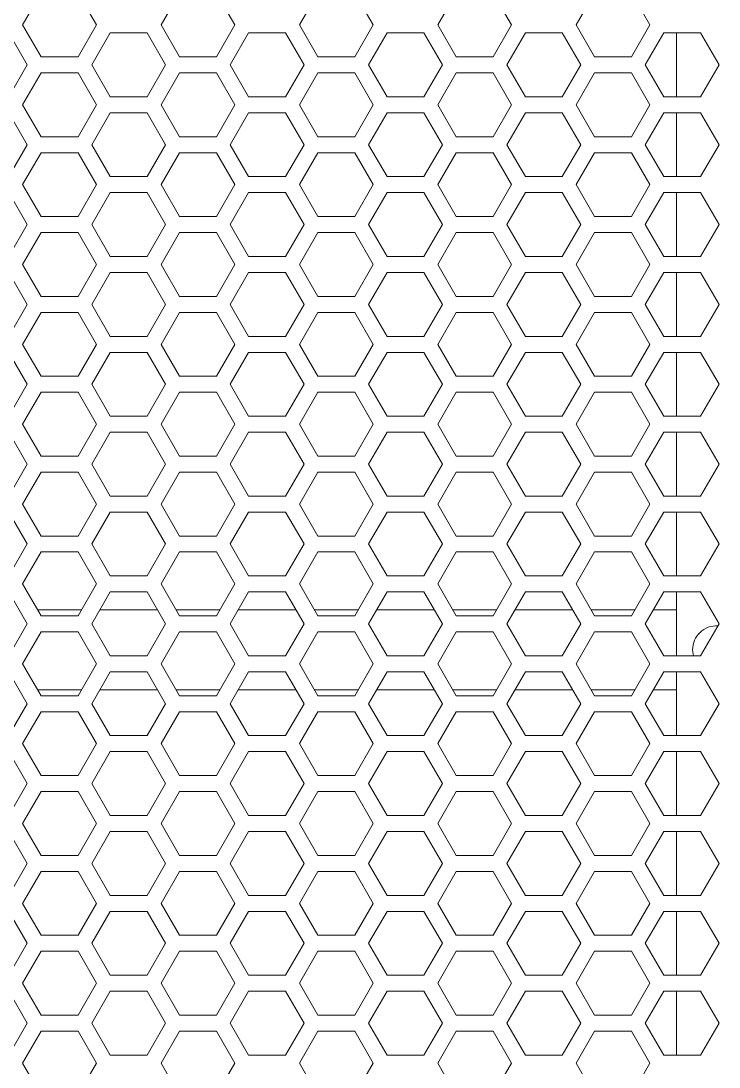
# Model space of a CAD drawing. Header units: millimetres. Extents: x 0 to 62, y -17 to 201.
# Drawn here: x 40.54 to 49.28, y 37.55 to 50.65 of the extents above; entities that cross this region are included whole.
import ezdxf

# ---------------------------------------------------------------- set-up
doc = ezdxf.new("R2010")
doc.units = ezdxf.units.MM

msp = doc.modelspace()

# ---------------------------------------------------------------- linework, layer by layer
at = {"color": 0, "lineweight": 18}
for p, q in [((40.795, 51), (40.564, 50.6)), ((41.488, 50.6), (41.257, 51)), ((42.527, 51), (42.296, 50.6)), ((43.22, 50.6), (42.989, 51)), ((44.259, 51), (44.028, 50.6)), ((44.952, 50.6), (44.721, 51)), ((45.991, 51), (45.76, 50.6)), ((46.684, 50.6), (46.453, 51)), ((47.723, 51), (47.492, 50.6)), ((48.416, 50.6), (48.185, 51)), ((40.564, 50.6), (40.795, 50.2)), ((41.257, 50.2), (41.488, 50.6)), ((42.296, 50.6), (42.527, 50.2)), ((42.989, 50.2), (43.22, 50.6)), ((44.028, 50.6), (44.259, 50.2)), ((44.721, 50.2), (44.952, 50.6)), ((45.76, 50.6), (45.991, 50.2)), ((46.453, 50.2), (46.684, 50.6)), ((47.492, 50.6), (47.723, 50.2)), ((48.185, 50.2), (48.416, 50.6)), ((40.622, 50.1), (40.391, 50.5)), ((41.661, 50.5), (41.43, 50.1)), ((42.123, 50.5), (41.661, 50.5)), ((42.354, 50.1), (42.123, 50.5)), ((43.393, 50.5), (43.162, 50.1)), ((43.855, 50.5), (43.393, 50.5)), ((44.086, 50.1), (43.855, 50.5)), ((45.125, 50.5), (44.894, 50.1)), ((45.587, 50.5), (45.125, 50.5)), ((45.818, 50.1), (45.587, 50.5)), ((46.857, 50.5), (46.626, 50.1)), ((47.319, 50.5), (46.857, 50.5)), ((47.55, 50.1), (47.319, 50.5)), ((48.589, 50.5), (48.358, 50.1)), ((49.051, 50.5), (48.589, 50.5)), ((48.75, 49.7), (48.75, 50.5)), ((49.282, 50.1), (49.051, 50.5)), ((40.795, 50.2), (41.257, 50.2)), ((42.527, 50.2), (42.989, 50.2)), ((44.259, 50.2), (44.721, 50.2)), ((45.991, 50.2), (46.453, 50.2)), ((47.723, 50.2), (48.185, 50.2)), ((40.391, 49.7), (40.622, 50.1)), ((41.43, 50.1), (41.661, 49.7)), ((42.123, 49.7), (42.354, 50.1)), ((43.162, 50.1), (43.393, 49.7)), ((43.855, 49.7), (44.086, 50.1)), ((44.894, 50.1), (45.125, 49.7)), ((45.587, 49.7), (45.818, 50.1)), ((46.626, 50.1), (46.857, 49.7)), ((47.319, 49.7), (47.55, 50.1)), ((48.358, 50.1), (48.589, 49.7)), ((49.051, 49.7), (49.282, 50.1)), ((40.795, 50), (40.564, 49.6)), ((41.257, 50), (40.795, 50)), ((41.488, 49.6), (41.257, 50)), ((42.527, 50), (42.296, 49.6)), ((42.989, 50), (42.527, 50)), ((43.22, 49.6), (42.989, 50)), ((44.259, 50), (44.028, 49.6)), ((44.721, 50), (44.259, 50)), ((44.952, 49.6), (44.721, 50)), ((45.991, 50), (45.76, 49.6)), ((46.453, 50), (45.991, 50)), ((46.684, 49.6), (46.453, 50)), ((47.723, 50), (47.492, 49.6)), ((48.185, 50), (47.723, 50)), ((48.416, 49.6), (48.185, 50)), ((41.661, 49.7), (42.123, 49.7)), ((43.393, 49.7), (43.855, 49.7)), ((45.125, 49.7), (45.587, 49.7)), ((46.857, 49.7), (47.319, 49.7)), ((48.589, 49.7), (49.051, 49.7)), ((40.564, 49.6), (40.795, 49.2)), ((41.257, 49.2), (41.488, 49.6)), ((42.296, 49.6), (42.527, 49.2)), ((42.989, 49.2), (43.22, 49.6)), ((44.028, 49.6), (44.259, 49.2)), ((44.721, 49.2), (44.952, 49.6)), ((45.76, 49.6), (45.991, 49.2)), ((46.453, 49.2), (46.684, 49.6)), ((47.492, 49.6), (47.723, 49.2)), ((48.185, 49.2), (48.416, 49.6)), ((40.622, 49.1), (40.391, 49.5)), ((41.661, 49.5), (41.43, 49.1)), ((42.123, 49.5), (41.661, 49.5)), ((42.354, 49.1), (42.123, 49.5)), ((43.393, 49.5), (43.162, 49.1)), ((43.855, 49.5), (43.393, 49.5)), ((44.086, 49.1), (43.855, 49.5)), ((45.125, 49.5), (44.894, 49.1)), ((45.587, 49.5), (45.125, 49.5)), ((45.818, 49.1), (45.587, 49.5)), ((46.857, 49.5), (46.626, 49.1)), ((47.319, 49.5), (46.857, 49.5)), ((47.55, 49.1), (47.319, 49.5)), ((48.589, 49.5), (48.358, 49.1)), ((49.051, 49.5), (48.589, 49.5)), ((48.75, 48.7), (48.75, 49.5)), ((49.282, 49.1), (49.051, 49.5)), ((40.795, 49.2), (41.257, 49.2)), ((42.527, 49.2), (42.989, 49.2)), ((44.259, 49.2), (44.721, 49.2)), ((45.991, 49.2), (46.453, 49.2)), ((47.723, 49.2), (48.185, 49.2)), ((40.391, 48.7), (40.622, 49.1)), ((40.795, 49), (40.564, 48.6)), ((41.257, 49), (40.795, 49)), ((41.488, 48.6), (41.257, 49)), ((41.43, 49.1), (41.661, 48.7)), ((42.123, 48.7), (42.354, 49.1)), ((42.527, 49), (42.296, 48.6)), ((42.989, 49), (42.527, 49)), ((43.22, 48.6), (42.989, 49)), ((43.162, 49.1), (43.393, 48.7)), ((43.855, 48.7), (44.086, 49.1)), ((44.259, 49), (44.028, 48.6)), ((44.721, 49), (44.259, 49)), ((44.952, 48.6), (44.721, 49)), ((44.894, 49.1), (45.125, 48.7)), ((45.587, 48.7), (45.818, 49.1)), ((45.991, 49), (45.76, 48.6)), ((46.453, 49), (45.991, 49)), ((46.684, 48.6), (46.453, 49)), ((46.626, 49.1), (46.857, 48.7)), ((47.319, 48.7), (47.55, 49.1)), ((47.723, 49), (47.492, 48.6)), ((48.185, 49), (47.723, 49)), ((48.416, 48.6), (48.185, 49)), ((48.358, 49.1), (48.589, 48.7)), ((49.051, 48.7), (49.282, 49.1)), ((41.661, 48.7), (42.123, 48.7)), ((43.393, 48.7), (43.855, 48.7)), ((45.125, 48.7), (45.587, 48.7)), ((46.857, 48.7), (47.319, 48.7)), ((48.589, 48.7), (49.051, 48.7)), ((40.622, 48.1), (40.391, 48.5)), ((40.564, 48.6), (40.795, 48.2)), ((41.257, 48.2), (41.488, 48.6)), ((41.661, 48.5), (41.43, 48.1)), ((42.123, 48.5), (41.661, 48.5)), ((42.354, 48.1), (42.123, 48.5)), ((42.296, 48.6), (42.527, 48.2)), ((42.989, 48.2), (43.22, 48.6)), ((43.393, 48.5), (43.162, 48.1)), ((43.855, 48.5), (43.393, 48.5)), ((44.086, 48.1), (43.855, 48.5)), ((44.028, 48.6), (44.259, 48.2)), ((44.721, 48.2), (44.952, 48.6)), ((45.125, 48.5), (44.894, 48.1)), ((45.587, 48.5), (45.125, 48.5)), ((45.818, 48.1), (45.587, 48.5)), ((45.76, 48.6), (45.991, 48.2)), ((46.453, 48.2), (46.684, 48.6)), ((46.857, 48.5), (46.626, 48.1)), ((47.319, 48.5), (46.857, 48.5)), ((47.55, 48.1), (47.319, 48.5)), ((47.492, 48.6), (47.723, 48.2)), ((48.185, 48.2), (48.416, 48.6)), ((48.589, 48.5), (48.358, 48.1)), ((49.051, 48.5), (48.589, 48.5)), ((48.75, 47.7), (48.75, 48.5)), ((49.282, 48.1), (49.051, 48.5)), ((40.391, 47.7), (40.622, 48.1)), ((40.795, 48.2), (41.257, 48.2)), ((41.43, 48.1), (41.661, 47.7)), ((42.123, 47.7), (42.354, 48.1)), ((42.527, 48.2), (42.989, 48.2)), ((43.162, 48.1), (43.393, 47.7)), ((43.855, 47.7), (44.086, 48.1)), ((44.259, 48.2), (44.721, 48.2)), ((44.894, 48.1), (45.125, 47.7)), ((45.587, 47.7), (45.818, 48.1)), ((45.991, 48.2), (46.453, 48.2)), ((46.626, 48.1), (46.857, 47.7)), ((47.319, 47.7), (47.55, 48.1)), ((47.723, 48.2), (48.185, 48.2)), ((48.358, 48.1), (48.589, 47.7)), ((49.051, 47.7), (49.282, 48.1)), ((40.795, 48), (40.564, 47.6)), ((41.257, 48), (40.795, 48)), ((41.488, 47.6), (41.257, 48)), ((42.527, 48), (42.296, 47.6)), ((42.989, 48), (42.527, 48)), ((43.22, 47.6), (42.989, 48)), ((44.259, 48), (44.028, 47.6)), ((44.721, 48), (44.259, 48)), ((44.952, 47.6), (44.721, 48)), ((45.991, 48), (45.76, 47.6)), ((46.453, 48), (45.991, 48)), ((46.684, 47.6), (46.453, 48)), ((47.723, 48), (47.492, 47.6)), ((48.185, 48), (47.723, 48)), ((48.416, 47.6), (48.185, 48)), ((41.661, 47.7), (42.123, 47.7)), ((43.393, 47.7), (43.855, 47.7)), ((45.125, 47.7), (45.587, 47.7)), ((46.857, 47.7), (47.319, 47.7)), ((48.589, 47.7), (49.051, 47.7)), ((40.564, 47.6), (40.795, 47.2)), ((41.257, 47.2), (41.488, 47.6)), ((42.296, 47.6), (42.527, 47.2)), ((42.989, 47.2), (43.22, 47.6)), ((44.028, 47.6), (44.259, 47.2)), ((44.721, 47.2), (44.952, 47.6)), ((45.76, 47.6), (45.991, 47.2)), ((46.453, 47.2), (46.684, 47.6)), ((47.492, 47.6), (47.723, 47.2)), ((48.185, 47.2), (48.416, 47.6)), ((40.622, 47.1), (40.391, 47.5)), ((41.661, 47.5), (41.43, 47.1)), ((42.123, 47.5), (41.661, 47.5)), ((42.354, 47.1), (42.123, 47.5)), ((43.393, 47.5), (43.162, 47.1)), ((43.855, 47.5), (43.393, 47.5)), ((44.086, 47.1), (43.855, 47.5)), ((45.125, 47.5), (44.894, 47.1)), ((45.587, 47.5), (45.125, 47.5)), ((45.818, 47.1), (45.587, 47.5)), ((46.857, 47.5), (46.626, 47.1)), ((47.319, 47.5), (46.857, 47.5)), ((47.55, 47.1), (47.319, 47.5)), ((48.589, 47.5), (48.358, 47.1)), ((49.051, 47.5), (48.589, 47.5)), ((48.75, 46.7), (48.75, 47.5)), ((49.282, 47.1), (49.051, 47.5)), ((40.795, 47.2), (41.257, 47.2)), ((42.527, 47.2), (42.989, 47.2)), ((44.259, 47.2), (44.721, 47.2)), ((45.991, 47.2), (46.453, 47.2)), ((47.723, 47.2), (48.185, 47.2)), ((40.391, 46.7), (40.622, 47.1)), ((41.43, 47.1), (41.661, 46.7)), ((42.123, 46.7), (42.354, 47.1)), ((43.162, 47.1), (43.393, 46.7)), ((43.855, 46.7), (44.086, 47.1)), ((44.894, 47.1), (45.125, 46.7)), ((45.587, 46.7), (45.818, 47.1)), ((46.626, 47.1), (46.857, 46.7)), ((47.319, 46.7), (47.55, 47.1)), ((48.358, 47.1), (48.589, 46.7)), ((49.051, 46.7), (49.282, 47.1)), ((40.795, 47), (40.564, 46.6)), ((41.257, 47), (40.795, 47)), ((41.488, 46.6), (41.257, 47)), ((42.527, 47), (42.296, 46.6)), ((42.989, 47), (42.527, 47)), ((43.22, 46.6), (42.989, 47)), ((44.259, 47), (44.028, 46.6)), ((44.721, 47), (44.259, 47)), ((44.952, 46.6), (44.721, 47)), ((45.991, 47), (45.76, 46.6)), ((46.453, 47), (45.991, 47)), ((46.684, 46.6), (46.453, 47)), ((47.723, 47), (47.492, 46.6)), ((48.185, 47), (47.723, 47)), ((48.416, 46.6), (48.185, 47)), ((41.661, 46.7), (42.123, 46.7)), ((43.393, 46.7), (43.855, 46.7)), ((45.125, 46.7), (45.587, 46.7)), ((46.857, 46.7), (47.319, 46.7)), ((48.589, 46.7), (49.051, 46.7)), ((40.564, 46.6), (40.795, 46.2)), ((41.257, 46.2), (41.488, 46.6)), ((42.296, 46.6), (42.527, 46.2)), ((42.989, 46.2), (43.22, 46.6)), ((44.028, 46.6), (44.259, 46.2)), ((44.721, 46.2), (44.952, 46.6)), ((45.76, 46.6), (45.991, 46.2)), ((46.453, 46.2), (46.684, 46.6)), ((47.492, 46.6), (47.723, 46.2)), ((48.185, 46.2), (48.416, 46.6)), ((40.622, 46.1), (40.391, 46.5)), ((41.661, 46.5), (41.43, 46.1)), ((42.123, 46.5), (41.661, 46.5)), ((42.354, 46.1), (42.123, 46.5)), ((43.393, 46.5), (43.162, 46.1)), ((43.855, 46.5), (43.393, 46.5)), ((44.086, 46.1), (43.855, 46.5)), ((45.125, 46.5), (44.894, 46.1)), ((45.587, 46.5), (45.125, 46.5)), ((45.818, 46.1), (45.587, 46.5)), ((46.857, 46.5), (46.626, 46.1)), ((47.319, 46.5), (46.857, 46.5)), ((47.55, 46.1), (47.319, 46.5)), ((48.589, 46.5), (48.358, 46.1)), ((49.051, 46.5), (48.589, 46.5)), ((48.75, 45.7), (48.75, 46.5)), ((49.282, 46.1), (49.051, 46.5)), ((40.795, 46.2), (41.257, 46.2)), ((42.527, 46.2), (42.989, 46.2)), ((44.259, 46.2), (44.721, 46.2)), ((45.991, 46.2), (46.453, 46.2)), ((47.723, 46.2), (48.185, 46.2)), ((40.391, 45.7), (40.622, 46.1)), ((40.795, 46), (40.564, 45.6)), ((41.257, 46), (40.795, 46)), ((41.488, 45.6), (41.257, 46)), ((41.43, 46.1), (41.661, 45.7)), ((42.123, 45.7), (42.354, 46.1)), ((42.527, 46), (42.296, 45.6)), ((42.989, 46), (42.527, 46)), ((43.22, 45.6), (42.989, 46)), ((43.162, 46.1), (43.393, 45.7)), ((43.855, 45.7), (44.086, 46.1)), ((44.259, 46), (44.028, 45.6)), ((44.721, 46), (44.259, 46)), ((44.952, 45.6), (44.721, 46)), ((44.894, 46.1), (45.125, 45.7)), ((45.587, 45.7), (45.818, 46.1)), ((45.991, 46), (45.76, 45.6)), ((46.453, 46), (45.991, 46)), ((46.684, 45.6), (46.453, 46)), ((46.626, 46.1), (46.857, 45.7)), ((47.319, 45.7), (47.55, 46.1)), ((47.723, 46), (47.492, 45.6)), ((48.185, 46), (47.723, 46)), ((48.416, 45.6), (48.185, 46)), ((48.358, 46.1), (48.589, 45.7)), ((49.051, 45.7), (49.282, 46.1)), ((40.564, 45.6), (40.795, 45.2)), ((41.257, 45.2), (41.488, 45.6)), ((41.661, 45.7), (42.123, 45.7)), ((42.296, 45.6), (42.527, 45.2)), ((42.989, 45.2), (43.22, 45.6)), ((43.393, 45.7), (43.855, 45.7)), ((44.028, 45.6), (44.259, 45.2)), ((44.721, 45.2), (44.952, 45.6)), ((45.125, 45.7), (45.587, 45.7)), ((45.76, 45.6), (45.991, 45.2)), ((46.453, 45.2), (46.684, 45.6)), ((46.857, 45.7), (47.319, 45.7)), ((47.492, 45.6), (47.723, 45.2)), ((48.185, 45.2), (48.416, 45.6)), ((48.589, 45.7), (49.051, 45.7)), ((40.622, 45.1), (40.391, 45.5)), ((41.661, 45.5), (41.43, 45.1)), ((42.123, 45.5), (41.661, 45.5)), ((42.354, 45.1), (42.123, 45.5)), ((43.393, 45.5), (43.162, 45.1)), ((43.855, 45.5), (43.393, 45.5)), ((44.086, 45.1), (43.855, 45.5)), ((45.125, 45.5), (44.894, 45.1)), ((45.587, 45.5), (45.125, 45.5)), ((45.818, 45.1), (45.587, 45.5)), ((46.857, 45.5), (46.626, 45.1)), ((47.319, 45.5), (46.857, 45.5)), ((47.55, 45.1), (47.319, 45.5)), ((48.589, 45.5), (48.358, 45.1)), ((49.051, 45.5), (48.589, 45.5)), ((48.75, 44.7), (48.75, 45.5)), ((49.282, 45.1), (49.051, 45.5)), ((40.795, 45.2), (41.257, 45.2)), ((42.527, 45.2), (42.989, 45.2)), ((44.259, 45.2), (44.721, 45.2)), ((45.991, 45.2), (46.453, 45.2)), ((47.723, 45.2), (48.185, 45.2)), ((40.391, 44.7), (40.622, 45.1)), ((41.43, 45.1), (41.661, 44.7)), ((42.123, 44.7), (42.354, 45.1)), ((43.162, 45.1), (43.393, 44.7)), ((43.855, 44.7), (44.086, 45.1)), ((44.894, 45.1), (45.125, 44.7)), ((45.587, 44.7), (45.818, 45.1)), ((46.626, 45.1), (46.857, 44.7)), ((47.319, 44.7), (47.55, 45.1)), ((48.358, 45.1), (48.589, 44.7)), ((49.051, 44.7), (49.282, 45.1)), ((40.795, 45), (40.564, 44.6)), ((41.257, 45), (40.795, 45)), ((41.488, 44.6), (41.257, 45)), ((42.527, 45), (42.296, 44.6)), ((42.989, 45), (42.527, 45)), ((43.22, 44.6), (42.989, 45)), ((44.259, 45), (44.028, 44.6)), ((44.721, 45), (44.259, 45)), ((44.952, 44.6), (44.721, 45)), ((45.991, 45), (45.76, 44.6)), ((46.453, 45), (45.991, 45)), ((46.684, 44.6), (46.453, 45)), ((47.723, 45), (47.492, 44.6)), ((48.185, 45), (47.723, 45)), ((48.416, 44.6), (48.185, 45)), ((41.661, 44.7), (42.123, 44.7)), ((43.393, 44.7), (43.855, 44.7)), ((45.125, 44.7), (45.587, 44.7)), ((46.857, 44.7), (47.319, 44.7)), ((48.589, 44.7), (49.051, 44.7)), ((40.564, 44.6), (40.795, 44.2)), ((41.257, 44.2), (41.488, 44.6)), ((42.296, 44.6), (42.527, 44.2)), ((42.989, 44.2), (43.22, 44.6)), ((44.028, 44.6), (44.259, 44.2)), ((44.721, 44.2), (44.952, 44.6)), ((45.76, 44.6), (45.991, 44.2)), ((46.453, 44.2), (46.684, 44.6)), ((47.492, 44.6), (47.723, 44.2)), ((48.185, 44.2), (48.416, 44.6)), ((40.622, 44.1), (40.391, 44.5)), ((41.661, 44.5), (41.43, 44.1)), ((42.123, 44.5), (41.661, 44.5)), ((42.354, 44.1), (42.123, 44.5)), ((43.393, 44.5), (43.162, 44.1)), ((43.855, 44.5), (43.393, 44.5)), ((44.086, 44.1), (43.855, 44.5)), ((45.125, 44.5), (44.894, 44.1)), ((45.587, 44.5), (45.125, 44.5)), ((45.818, 44.1), (45.587, 44.5)), ((46.857, 44.5), (46.626, 44.1)), ((47.319, 44.5), (46.857, 44.5)), ((47.55, 44.1), (47.319, 44.5)), ((48.589, 44.5), (48.358, 44.1)), ((49.051, 44.5), (48.589, 44.5)), ((48.75, 43.7), (48.75, 44.5)), ((49.282, 44.1), (49.051, 44.5)), ((40.795, 44.2), (41.257, 44.2)), ((42.527, 44.2), (42.989, 44.2)), ((44.259, 44.2), (44.721, 44.2)), ((45.991, 44.2), (46.453, 44.2)), ((47.723, 44.2), (48.185, 44.2)), ((40.391, 43.7), (40.622, 44.1)), ((41.43, 44.1), (41.661, 43.7)), ((42.123, 43.7), (42.354, 44.1)), ((43.162, 44.1), (43.393, 43.7)), ((43.855, 43.7), (44.086, 44.1)), ((44.894, 44.1), (45.125, 43.7)), ((45.587, 43.7), (45.818, 44.1)), ((46.626, 44.1), (46.857, 43.7)), ((47.319, 43.7), (47.55, 44.1)), ((48.358, 44.1), (48.589, 43.7)), ((49.051, 43.7), (49.282, 44.1)), ((40.795, 44), (40.564, 43.6)), ((41.257, 44), (40.795, 44)), ((41.488, 43.6), (41.257, 44)), ((42.527, 44), (42.296, 43.6)), ((42.989, 44), (42.527, 44)), ((43.22, 43.6), (42.989, 44)), ((44.259, 44), (44.028, 43.6)), ((44.721, 44), (44.259, 44)), ((44.952, 43.6), (44.721, 44)), ((45.991, 44), (45.76, 43.6)), ((46.453, 44), (45.991, 44)), ((46.684, 43.6), (46.453, 44)), ((47.723, 44), (47.492, 43.6)), ((48.185, 44), (47.723, 44)), ((48.416, 43.6), (48.185, 44)), ((41.661, 43.7), (42.123, 43.7)), ((43.393, 43.7), (43.855, 43.7)), ((45.125, 43.7), (45.587, 43.7)), ((46.857, 43.7), (47.319, 43.7)), ((48.589, 43.7), (49.051, 43.7)), ((40.622, 43.1), (40.391, 43.5)), ((40.564, 43.6), (40.795, 43.2)), ((41.257, 43.2), (41.488, 43.6)), ((41.661, 43.5), (41.43, 43.1)), ((42.123, 43.5), (41.661, 43.5)), ((42.354, 43.1), (42.123, 43.5)), ((42.296, 43.6), (42.527, 43.2)), ((42.989, 43.2), (43.22, 43.6)), ((43.393, 43.5), (43.162, 43.1)), ((43.855, 43.5), (43.393, 43.5)), ((44.086, 43.1), (43.855, 43.5)), ((44.028, 43.6), (44.259, 43.2)), ((44.721, 43.2), (44.952, 43.6)), ((45.125, 43.5), (44.894, 43.1)), ((45.587, 43.5), (45.125, 43.5)), ((45.818, 43.1), (45.587, 43.5)), ((45.76, 43.6), (45.991, 43.2)), ((46.453, 43.2), (46.684, 43.6)), ((46.857, 43.5), (46.626, 43.1)), ((47.319, 43.5), (46.857, 43.5)), ((47.55, 43.1), (47.319, 43.5)), ((47.492, 43.6), (47.723, 43.2)), ((48.185, 43.2), (48.416, 43.6)), ((48.589, 43.5), (48.358, 43.1)), ((49.051, 43.5), (48.589, 43.5)), ((48.75, 42.7), (48.75, 43.5)), ((49.282, 43.1), (49.051, 43.5)), ((40.752, 43.275), (41.3, 43.275)), ((41.531, 43.275), (42.253, 43.275)), ((42.484, 43.275), (43.032, 43.275)), ((43.263, 43.275), (43.985, 43.275)), ((44.216, 43.275), (44.764, 43.275)), ((44.995, 43.275), (45.717, 43.275)), ((45.948, 43.275), (46.496, 43.275)), ((46.727, 43.275), (47.449, 43.275)), ((47.68, 43.275), (48.228, 43.275)), ((48.459, 43.275), (48.75, 43.275)), ((40.391, 42.7), (40.622, 43.1)), ((40.795, 43.2), (41.257, 43.2)), ((41.43, 43.1), (41.661, 42.7)), ((42.123, 42.7), (42.354, 43.1)), ((42.527, 43.2), (42.989, 43.2)), ((43.162, 43.1), (43.393, 42.7)), ((43.855, 42.7), (44.086, 43.1)), ((44.259, 43.2), (44.721, 43.2)), ((44.894, 43.1), (45.125, 42.7)), ((45.587, 42.7), (45.818, 43.1)), ((45.991, 43.2), (46.453, 43.2)), ((46.626, 43.1), (46.857, 42.7)), ((47.319, 42.7), (47.55, 43.1)), ((47.723, 43.2), (48.185, 43.2)), ((48.358, 43.1), (48.589, 42.7)), ((49.051, 42.7), (49.282, 43.1)), ((40.795, 43), (40.564, 42.6)), ((41.257, 43), (40.795, 43)), ((41.488, 42.6), (41.257, 43)), ((42.527, 43), (42.296, 42.6)), ((42.989, 43), (42.527, 43)), ((43.22, 42.6), (42.989, 43)), ((44.259, 43), (44.028, 42.6)), ((44.721, 43), (44.259, 43)), ((44.952, 42.6), (44.721, 43)), ((45.991, 43), (45.76, 42.6)), ((46.453, 43), (45.991, 43)), ((46.684, 42.6), (46.453, 43)), ((47.723, 43), (47.492, 42.6)), ((48.185, 43), (47.723, 43)), ((48.416, 42.6), (48.185, 43)), ((48.95, 42.775), (48.96, 42.7)), ((40.564, 42.6), (40.795, 42.2)), ((41.257, 42.2), (41.488, 42.6)), ((41.661, 42.7), (42.123, 42.7)), ((42.296, 42.6), (42.527, 42.2)), ((42.989, 42.2), (43.22, 42.6)), ((43.393, 42.7), (43.855, 42.7)), ((44.028, 42.6), (44.259, 42.2)), ((44.721, 42.2), (44.952, 42.6)), ((45.125, 42.7), (45.587, 42.7)), ((45.76, 42.6), (45.991, 42.2)), ((46.453, 42.2), (46.684, 42.6)), ((46.857, 42.7), (47.319, 42.7)), ((47.492, 42.6), (47.723, 42.2)), ((48.185, 42.2), (48.416, 42.6)), ((48.589, 42.7), (49.051, 42.7)), ((40.622, 42.1), (40.391, 42.5)), ((41.661, 42.5), (41.43, 42.1)), ((42.123, 42.5), (41.661, 42.5)), ((42.354, 42.1), (42.123, 42.5)), ((43.393, 42.5), (43.162, 42.1)), ((43.855, 42.5), (43.393, 42.5)), ((44.086, 42.1), (43.855, 42.5)), ((45.125, 42.5), (44.894, 42.1)), ((45.587, 42.5), (45.125, 42.5)), ((45.818, 42.1), (45.587, 42.5)), ((46.857, 42.5), (46.626, 42.1)), ((47.319, 42.5), (46.857, 42.5)), ((47.55, 42.1), (47.319, 42.5)), ((48.589, 42.5), (48.358, 42.1)), ((49.051, 42.5), (48.589, 42.5)), ((48.75, 41.7), (48.75, 42.5)), ((49.282, 42.1), (49.051, 42.5)), ((41.3, 42.275), (40.752, 42.275)), ((40.795, 42.2), (41.257, 42.2)), ((42.253, 42.275), (41.531, 42.275)), ((43.032, 42.275), (42.484, 42.275)), ((42.527, 42.2), (42.989, 42.2)), ((43.985, 42.275), (43.263, 42.275)), ((44.764, 42.275), (44.216, 42.275)), ((44.259, 42.2), (44.721, 42.2)), ((45.717, 42.275), (44.995, 42.275)), ((46.496, 42.275), (45.948, 42.275)), ((45.991, 42.2), (46.453, 42.2)), ((47.449, 42.275), (46.727, 42.275)), ((48.228, 42.275), (47.68, 42.275)), ((47.723, 42.2), (48.185, 42.2)), ((48.75, 42.275), (48.459, 42.275)), ((40.391, 41.7), (40.622, 42.1)), ((41.43, 42.1), (41.661, 41.7)), ((42.123, 41.7), (42.354, 42.1)), ((43.162, 42.1), (43.393, 41.7)), ((43.855, 41.7), (44.086, 42.1)), ((44.894, 42.1), (45.125, 41.7)), ((45.587, 41.7), (45.818, 42.1)), ((46.626, 42.1), (46.857, 41.7)), ((47.319, 41.7), (47.55, 42.1)), ((48.358, 42.1), (48.589, 41.7)), ((49.051, 41.7), (49.282, 42.1)), ((40.795, 42), (40.564, 41.6)), ((41.257, 42), (40.795, 42)), ((41.488, 41.6), (41.257, 42)), ((42.527, 42), (42.296, 41.6)), ((42.989, 42), (42.527, 42)), ((43.22, 41.6), (42.989, 42)), ((44.259, 42), (44.028, 41.6)), ((44.721, 42), (44.259, 42)), ((44.952, 41.6), (44.721, 42)), ((45.991, 42), (45.76, 41.6)), ((46.453, 42), (45.991, 42)), ((46.684, 41.6), (46.453, 42)), ((47.723, 42), (47.492, 41.6)), ((48.185, 42), (47.723, 42)), ((48.416, 41.6), (48.185, 42)), ((41.661, 41.7), (42.123, 41.7)), ((43.393, 41.7), (43.855, 41.7)), ((45.125, 41.7), (45.587, 41.7)), ((46.857, 41.7), (47.319, 41.7)), ((48.589, 41.7), (49.051, 41.7)), ((40.564, 41.6), (40.795, 41.2)), ((41.257, 41.2), (41.488, 41.6)), ((42.296, 41.6), (42.527, 41.2)), ((42.989, 41.2), (43.22, 41.6)), ((44.028, 41.6), (44.259, 41.2)), ((44.721, 41.2), (44.952, 41.6)), ((45.76, 41.6), (45.991, 41.2)), ((46.453, 41.2), (46.684, 41.6)), ((47.492, 41.6), (47.723, 41.2)), ((48.185, 41.2), (48.416, 41.6)), ((40.622, 41.1), (40.391, 41.5)), ((41.661, 41.5), (41.43, 41.1)), ((42.123, 41.5), (41.661, 41.5)), ((42.354, 41.1), (42.123, 41.5)), ((43.393, 41.5), (43.162, 41.1)), ((43.855, 41.5), (43.393, 41.5)), ((44.086, 41.1), (43.855, 41.5)), ((45.125, 41.5), (44.894, 41.1)), ((45.587, 41.5), (45.125, 41.5)), ((45.818, 41.1), (45.587, 41.5)), ((46.857, 41.5), (46.626, 41.1)), ((47.319, 41.5), (46.857, 41.5)), ((47.55, 41.1), (47.319, 41.5)), ((48.589, 41.5), (48.358, 41.1)), ((49.051, 41.5), (48.589, 41.5)), ((48.75, 40.7), (48.75, 41.5)), ((49.282, 41.1), (49.051, 41.5)), ((40.795, 41.2), (41.257, 41.2)), ((42.527, 41.2), (42.989, 41.2)), ((44.259, 41.2), (44.721, 41.2)), ((45.991, 41.2), (46.453, 41.2)), ((47.723, 41.2), (48.185, 41.2)), ((40.391, 40.7), (40.622, 41.1)), ((41.43, 41.1), (41.661, 40.7)), ((42.123, 40.7), (42.354, 41.1)), ((43.162, 41.1), (43.393, 40.7)), ((43.855, 40.7), (44.086, 41.1)), ((44.894, 41.1), (45.125, 40.7)), ((45.587, 40.7), (45.818, 41.1)), ((46.626, 41.1), (46.857, 40.7)), ((47.319, 40.7), (47.55, 41.1)), ((48.358, 41.1), (48.589, 40.7)), ((49.051, 40.7), (49.282, 41.1)), ((40.795, 41), (40.564, 40.6)), ((41.257, 41), (40.795, 41)), ((41.488, 40.6), (41.257, 41)), ((42.527, 41), (42.296, 40.6)), ((42.989, 41), (42.527, 41)), ((43.22, 40.6), (42.989, 41)), ((44.259, 41), (44.028, 40.6)), ((44.721, 41), (44.259, 41)), ((44.952, 40.6), (44.721, 41)), ((45.991, 41), (45.76, 40.6)), ((46.453, 41), (45.991, 41)), ((46.684, 40.6), (46.453, 41)), ((47.723, 41), (47.492, 40.6)), ((48.185, 41), (47.723, 41)), ((48.416, 40.6), (48.185, 41)), ((41.661, 40.7), (42.123, 40.7)), ((43.393, 40.7), (43.855, 40.7)), ((45.125, 40.7), (45.587, 40.7)), ((46.857, 40.7), (47.319, 40.7)), ((48.589, 40.7), (49.051, 40.7)), ((40.622, 40.1), (40.391, 40.5)), ((40.564, 40.6), (40.795, 40.2)), ((41.257, 40.2), (41.488, 40.6)), ((41.661, 40.5), (41.43, 40.1)), ((42.123, 40.5), (41.661, 40.5)), ((42.354, 40.1), (42.123, 40.5)), ((42.296, 40.6), (42.527, 40.2)), ((42.989, 40.2), (43.22, 40.6)), ((43.393, 40.5), (43.162, 40.1)), ((43.855, 40.5), (43.393, 40.5)), ((44.086, 40.1), (43.855, 40.5)), ((44.028, 40.6), (44.259, 40.2)), ((44.721, 40.2), (44.952, 40.6)), ((45.125, 40.5), (44.894, 40.1)), ((45.587, 40.5), (45.125, 40.5)), ((45.818, 40.1), (45.587, 40.5)), ((45.76, 40.6), (45.991, 40.2)), ((46.453, 40.2), (46.684, 40.6)), ((46.857, 40.5), (46.626, 40.1)), ((47.319, 40.5), (46.857, 40.5)), ((47.55, 40.1), (47.319, 40.5)), ((47.492, 40.6), (47.723, 40.2)), ((48.185, 40.2), (48.416, 40.6)), ((48.589, 40.5), (48.358, 40.1)), ((49.051, 40.5), (48.589, 40.5)), ((48.75, 39.7), (48.75, 40.5)), ((49.282, 40.1), (49.051, 40.5)), ((40.391, 39.7), (40.622, 40.1)), ((40.795, 40.2), (41.257, 40.2)), ((41.43, 40.1), (41.661, 39.7)), ((42.123, 39.7), (42.354, 40.1)), ((42.527, 40.2), (42.989, 40.2)), ((43.162, 40.1), (43.393, 39.7)), ((43.855, 39.7), (44.086, 40.1)), ((44.259, 40.2), (44.721, 40.2)), ((44.894, 40.1), (45.125, 39.7)), ((45.587, 39.7), (45.818, 40.1)), ((45.991, 40.2), (46.453, 40.2)), ((46.626, 40.1), (46.857, 39.7)), ((47.319, 39.7), (47.55, 40.1)), ((47.723, 40.2), (48.185, 40.2)), ((48.358, 40.1), (48.589, 39.7)), ((49.051, 39.7), (49.282, 40.1)), ((40.795, 40), (40.564, 39.6)), ((41.257, 40), (40.795, 40)), ((41.488, 39.6), (41.257, 40)), ((42.527, 40), (42.296, 39.6)), ((42.989, 40), (42.527, 40)), ((43.22, 39.6), (42.989, 40)), ((44.259, 40), (44.028, 39.6)), ((44.721, 40), (44.259, 40)), ((44.952, 39.6), (44.721, 40)), ((45.991, 40), (45.76, 39.6)), ((46.453, 40), (45.991, 40)), ((46.684, 39.6), (46.453, 40)), ((47.723, 40), (47.492, 39.6)), ((48.185, 40), (47.723, 40)), ((48.416, 39.6), (48.185, 40)), ((41.661, 39.7), (42.123, 39.7)), ((43.393, 39.7), (43.855, 39.7)), ((45.125, 39.7), (45.587, 39.7)), ((46.857, 39.7), (47.319, 39.7)), ((48.589, 39.7), (49.051, 39.7)), ((40.564, 39.6), (40.795, 39.2)), ((41.257, 39.2), (41.488, 39.6)), ((42.296, 39.6), (42.527, 39.2)), ((42.989, 39.2), (43.22, 39.6)), ((44.028, 39.6), (44.259, 39.2)), ((44.721, 39.2), (44.952, 39.6)), ((45.76, 39.6), (45.991, 39.2)), ((46.453, 39.2), (46.684, 39.6)), ((47.492, 39.6), (47.723, 39.2)), ((48.185, 39.2), (48.416, 39.6)), ((40.622, 39.1), (40.391, 39.5)), ((41.661, 39.5), (41.43, 39.1)), ((42.123, 39.5), (41.661, 39.5)), ((42.354, 39.1), (42.123, 39.5)), ((43.393, 39.5), (43.162, 39.1)), ((43.855, 39.5), (43.393, 39.5)), ((44.086, 39.1), (43.855, 39.5)), ((45.125, 39.5), (44.894, 39.1)), ((45.587, 39.5), (45.125, 39.5)), ((45.818, 39.1), (45.587, 39.5)), ((46.857, 39.5), (46.626, 39.1)), ((47.319, 39.5), (46.857, 39.5)), ((47.55, 39.1), (47.319, 39.5)), ((48.589, 39.5), (48.358, 39.1)), ((49.051, 39.5), (48.589, 39.5)), ((48.75, 38.7), (48.75, 39.5)), ((49.282, 39.1), (49.051, 39.5)), ((40.795, 39.2), (41.257, 39.2)), ((42.527, 39.2), (42.989, 39.2)), ((44.259, 39.2), (44.721, 39.2)), ((45.991, 39.2), (46.453, 39.2)), ((47.723, 39.2), (48.185, 39.2)), ((40.391, 38.7), (40.622, 39.1)), ((41.43, 39.1), (41.661, 38.7)), ((42.123, 38.7), (42.354, 39.1)), ((43.162, 39.1), (43.393, 38.7)), ((43.855, 38.7), (44.086, 39.1)), ((44.894, 39.1), (45.125, 38.7)), ((45.587, 38.7), (45.818, 39.1)), ((46.626, 39.1), (46.857, 38.7)), ((47.319, 38.7), (47.55, 39.1)), ((48.358, 39.1), (48.589, 38.7)), ((49.051, 38.7), (49.282, 39.1)), ((40.795, 39), (40.564, 38.6)), ((41.257, 39), (40.795, 39)), ((41.488, 38.6), (41.257, 39)), ((42.527, 39), (42.296, 38.6)), ((42.989, 39), (42.527, 39)), ((43.22, 38.6), (42.989, 39)), ((44.259, 39), (44.028, 38.6)), ((44.721, 39), (44.259, 39)), ((44.952, 38.6), (44.721, 39)), ((45.991, 39), (45.76, 38.6)), ((46.453, 39), (45.991, 39)), ((46.684, 38.6), (46.453, 39)), ((47.723, 39), (47.492, 38.6)), ((48.185, 39), (47.723, 39)), ((48.416, 38.6), (48.185, 39)), ((41.661, 38.7), (42.123, 38.7)), ((43.393, 38.7), (43.855, 38.7)), ((45.125, 38.7), (45.587, 38.7)), ((46.857, 38.7), (47.319, 38.7)), ((48.589, 38.7), (49.051, 38.7)), ((40.564, 38.6), (40.795, 38.2)), ((41.257, 38.2), (41.488, 38.6)), ((42.296, 38.6), (42.527, 38.2)), ((42.989, 38.2), (43.22, 38.6)), ((44.028, 38.6), (44.259, 38.2)), ((44.721, 38.2), (44.952, 38.6)), ((45.76, 38.6), (45.991, 38.2)), ((46.453, 38.2), (46.684, 38.6)), ((47.492, 38.6), (47.723, 38.2)), ((48.185, 38.2), (48.416, 38.6)), ((40.622, 38.1), (40.391, 38.5)), ((41.661, 38.5), (41.43, 38.1)), ((42.123, 38.5), (41.661, 38.5)), ((42.354, 38.1), (42.123, 38.5)), ((43.393, 38.5), (43.162, 38.1)), ((43.855, 38.5), (43.393, 38.5)), ((44.086, 38.1), (43.855, 38.5)), ((45.125, 38.5), (44.894, 38.1)), ((45.587, 38.5), (45.125, 38.5)), ((45.818, 38.1), (45.587, 38.5)), ((46.857, 38.5), (46.626, 38.1)), ((47.319, 38.5), (46.857, 38.5)), ((47.55, 38.1), (47.319, 38.5)), ((48.589, 38.5), (48.358, 38.1)), ((49.051, 38.5), (48.589, 38.5)), ((48.75, 37.7), (48.75, 38.5)), ((49.282, 38.1), (49.051, 38.5)), ((40.795, 38.2), (41.257, 38.2)), ((42.527, 38.2), (42.989, 38.2)), ((44.259, 38.2), (44.721, 38.2)), ((45.991, 38.2), (46.453, 38.2)), ((47.723, 38.2), (48.185, 38.2)), ((40.391, 37.7), (40.622, 38.1)), ((40.795, 38), (40.564, 37.6)), ((41.257, 38), (40.795, 38)), ((41.488, 37.6), (41.257, 38)), ((41.43, 38.1), (41.661, 37.7)), ((42.123, 37.7), (42.354, 38.1)), ((42.527, 38), (42.296, 37.6)), ((42.989, 38), (42.527, 38)), ((43.22, 37.6), (42.989, 38)), ((43.162, 38.1), (43.393, 37.7)), ((43.855, 37.7), (44.086, 38.1)), ((44.259, 38), (44.028, 37.6)), ((44.721, 38), (44.259, 38)), ((44.952, 37.6), (44.721, 38)), ((44.894, 38.1), (45.125, 37.7)), ((45.587, 37.7), (45.818, 38.1)), ((45.991, 38), (45.76, 37.6)), ((46.453, 38), (45.991, 38)), ((46.684, 37.6), (46.453, 38)), ((46.626, 38.1), (46.857, 37.7)), ((47.319, 37.7), (47.55, 38.1)), ((47.723, 38), (47.492, 37.6)), ((48.185, 38), (47.723, 38)), ((48.416, 37.6), (48.185, 38)), ((48.358, 38.1), (48.589, 37.7)), ((49.051, 37.7), (49.282, 38.1)), ((40.564, 37.6), (40.795, 37.2)), ((41.257, 37.2), (41.488, 37.6)), ((41.661, 37.7), (42.123, 37.7)), ((42.296, 37.6), (42.527, 37.2)), ((42.989, 37.2), (43.22, 37.6)), ((43.393, 37.7), (43.855, 37.7)), ((44.028, 37.6), (44.259, 37.2)), ((44.721, 37.2), (44.952, 37.6)), ((45.125, 37.7), (45.587, 37.7)), ((45.76, 37.6), (45.991, 37.2)), ((46.453, 37.2), (46.684, 37.6)), ((46.857, 37.7), (47.319, 37.7)), ((47.492, 37.6), (47.723, 37.2)), ((48.185, 37.2), (48.416, 37.6)), ((48.589, 37.7), (49.051, 37.7))]:
    msp.add_line(p, q, dxfattribs=at)
msp.add_arc((49.25, 42.775), 0.3, 86.7298, 180, dxfattribs=at)

doc.saveas('drawing.dxf')
